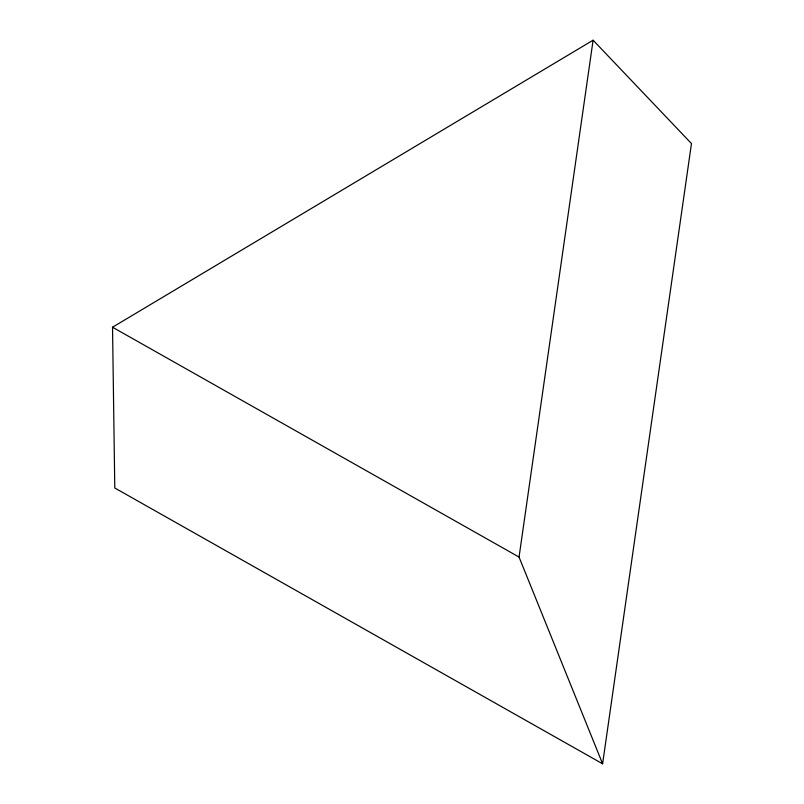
<?xml version="1.0" encoding="UTF-8"?>
<svg xmlns="http://www.w3.org/2000/svg" width="804" height="804" viewBox="0 0 804 804"><rect width="100%" height="100%" fill="white"/><g stroke="black" fill="none" stroke-linecap="round" stroke-linejoin="round"><path stroke-width="1.21" d="M602.608 763.8L519.052 557.061L593.101 40.2L691.47 143.564L602.608 763.8L114.791 487.988L112.53 327.228L593.101 40.2M112.53 327.228L519.052 557.061"/></g></svg>
